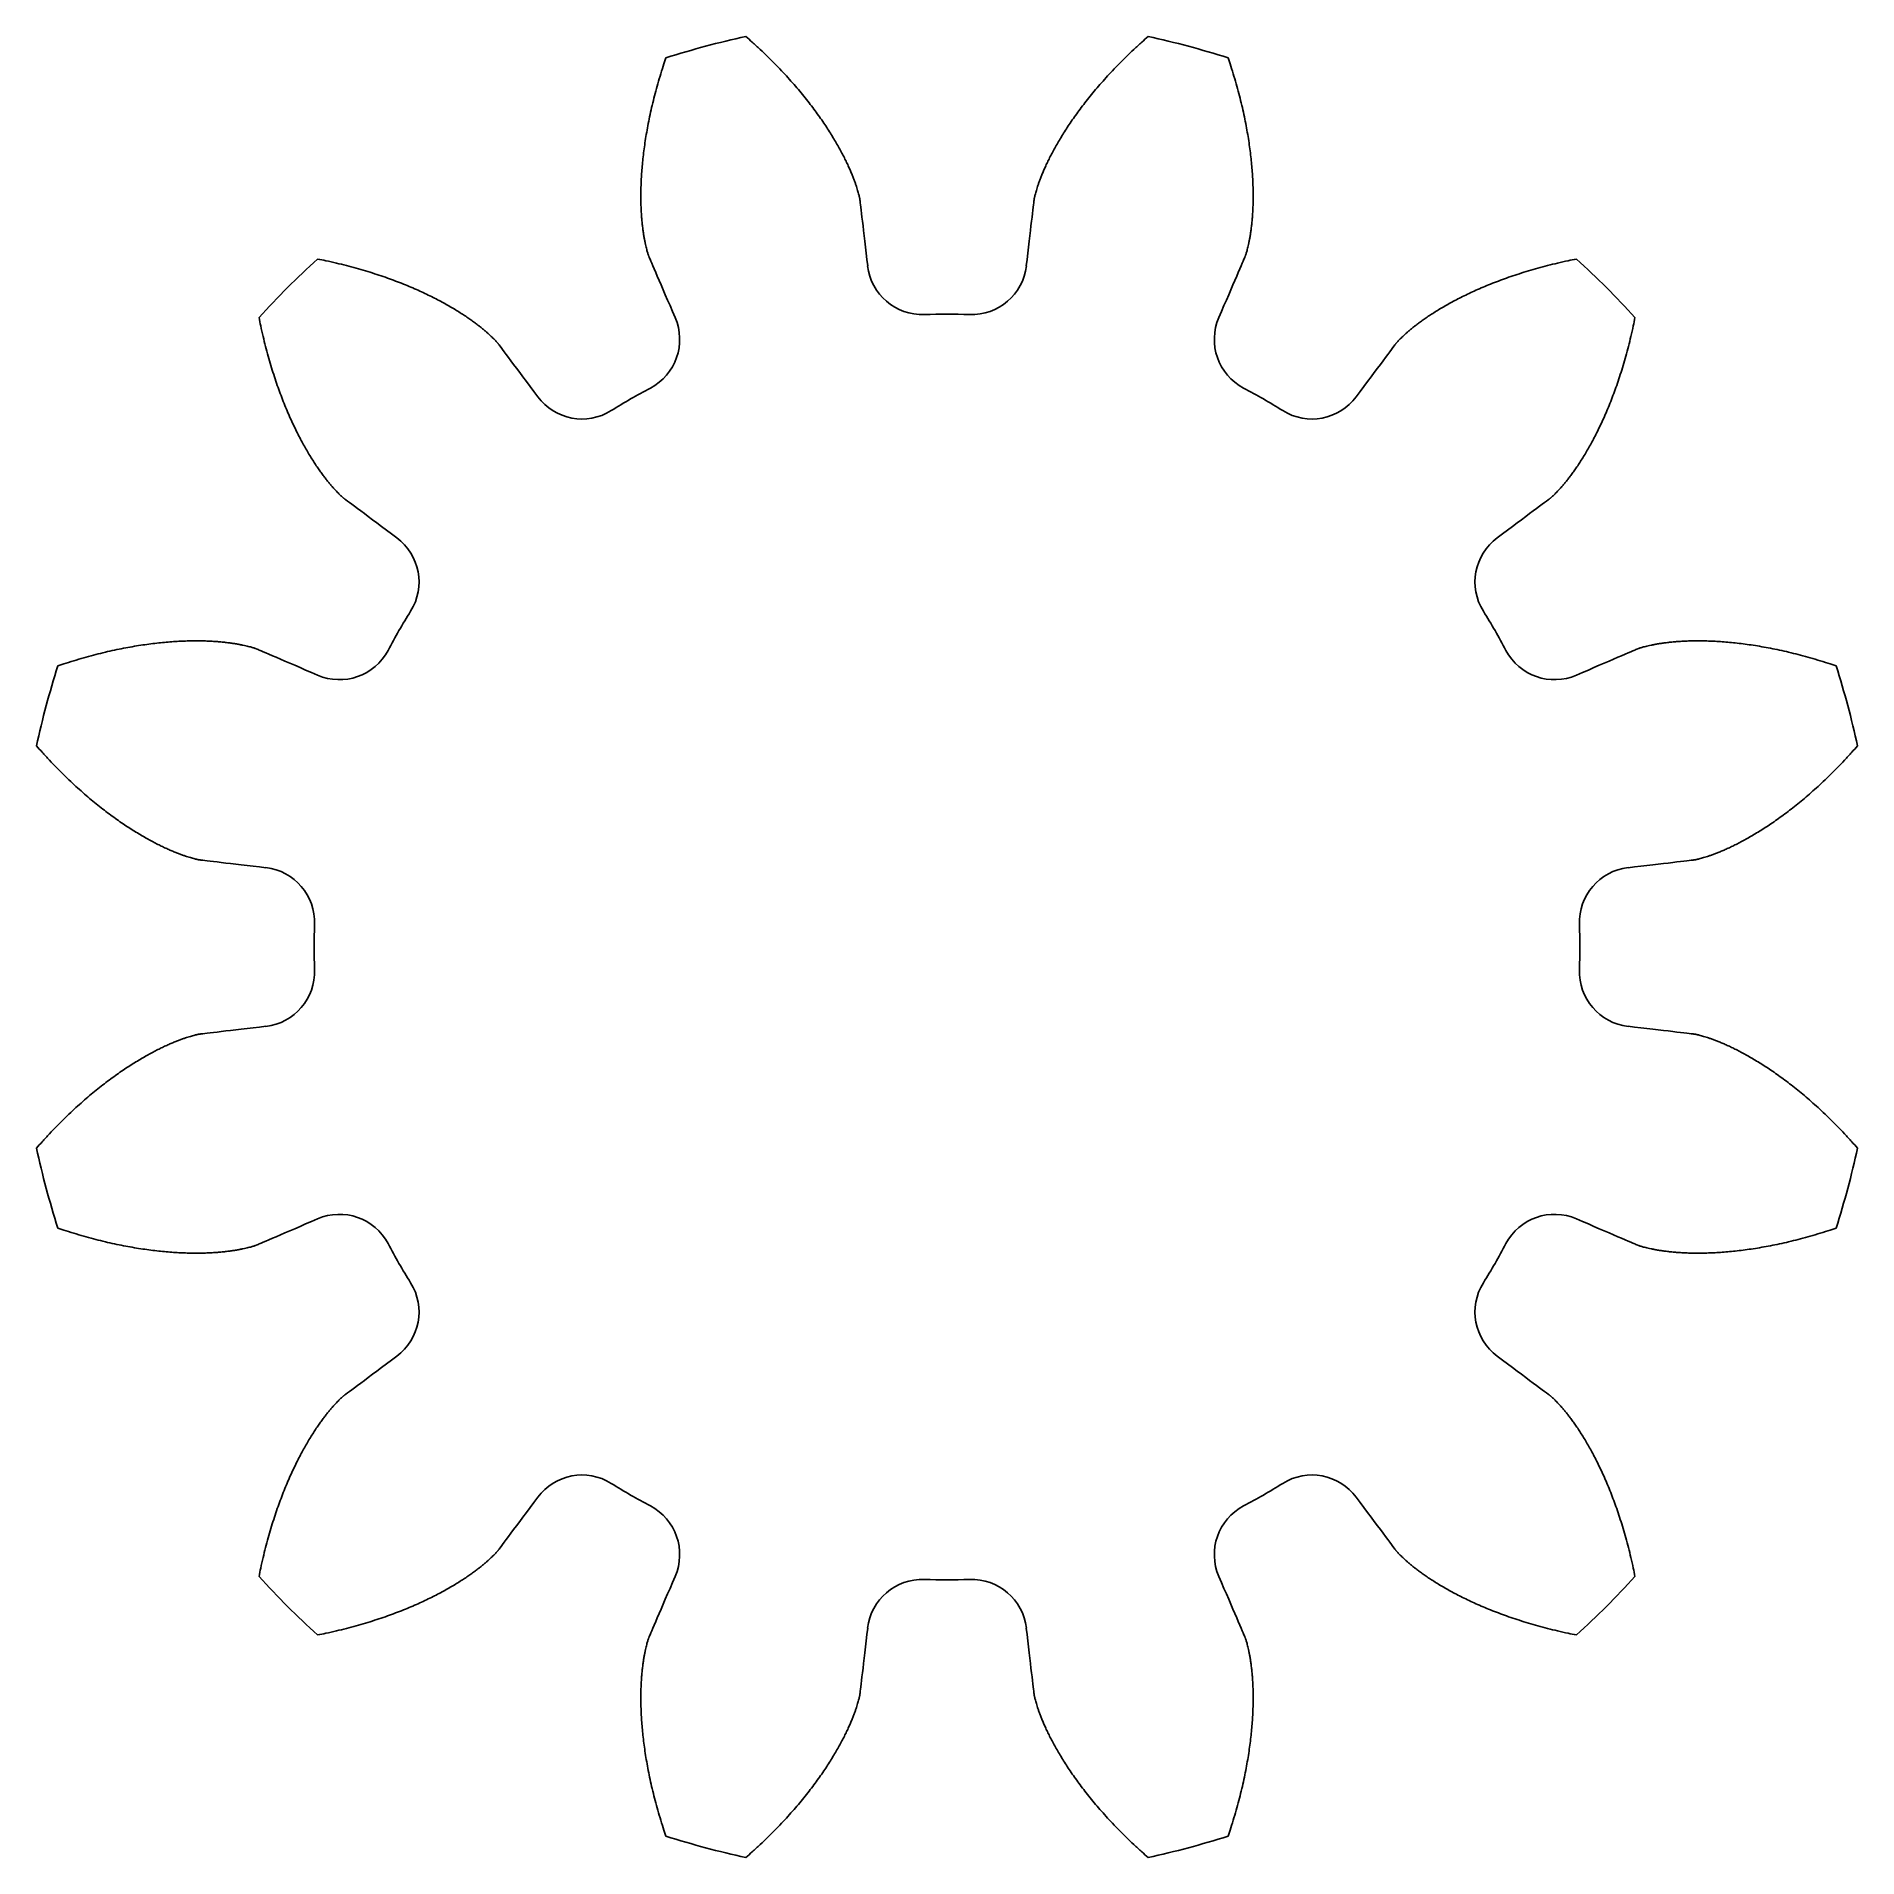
# Model space of a CAD drawing. Extents: x -22.8 to 22.8, y -22.8 to 22.8.
import ezdxf

# ---------------------------------------------------------------- set-up
doc = ezdxf.new("R2010")
doc.units = 0
doc.layers.add('MODELSKETCH_VISIBLE', color=7, linetype='CONTINUOUS')

msp = doc.modelspace()

# ---------------------------------------------------------------- linework, layer by layer
at = {"layer": 'MODELSKETCH_VISIBLE'}
for centre, radius, start, end in [((0, 0), 23.333, 102.4596, 107.5404), ((0, 0), 23.333, 72.4596, 77.5404), ((0, 0), 23.333, 132.4596, 137.5404), ((-0.614, 17.203), 1.381, 186.6249, 272.0427), ((0.614, 17.203), 1.381, 267.9573, 353.3751), ((0, 0), 23.333, 42.4596, 47.5404), ((-8.07, 15.205), 1.381, 297.9573, 23.3751), ((0, 0), 15.833, 87.9573, 92.0427), ((8.07, 15.205), 1.381, 156.6249, 242.0427), ((-9.133, 14.592), 1.381, 216.6249, 302.0427), ((0, 0), 15.833, 117.9573, 122.0427), ((0, 0), 15.833, 57.9573, 62.0427), ((9.133, 14.592), 1.381, 237.9573, 323.3751), ((-14.592, 9.133), 1.381, 327.9573, 53.3751), ((14.592, 9.133), 1.381, 126.6249, 212.0427), ((0, 0), 15.833, 147.9573, 152.0427), ((0, 0), 15.833, 27.9573, 32.0427), ((-15.205, 8.07), 1.381, 246.6249, 332.0427), ((15.205, 8.07), 1.381, 207.9573, 293.3751), ((0, 0), 23.333, 162.4596, 167.5404), ((0, 0), 23.333, 12.4596, 17.5404), ((-17.203, 0.614), 1.381, 357.9573, 83.3751), ((17.203, 0.614), 1.381, 96.6249, 182.0427), ((0, 0), 15.833, 177.9573, 182.0427), ((0, 0), 15.833, 357.9573, 2.0427), ((-17.203, -0.614), 1.381, 276.6249, 2.0427), ((17.203, -0.614), 1.381, 177.9573, 263.3751), ((0, 0), 23.333, 192.4596, 197.5404), ((0, 0), 23.333, 342.4596, 347.5404), ((-15.205, -8.07), 1.381, 27.9573, 113.3751), ((15.205, -8.07), 1.381, 66.6249, 152.0427), ((0, 0), 15.833, 207.9573, 212.0427), ((0, 0), 15.833, 327.9573, 332.0427), ((-14.592, -9.133), 1.381, 306.6249, 32.0427), ((14.592, -9.133), 1.381, 147.9573, 233.3751), ((-9.133, -14.592), 1.381, 57.9573, 143.3751), ((9.133, -14.592), 1.381, 36.6249, 122.0427), ((0, 0), 15.833, 237.9573, 242.0427), ((0, 0), 15.833, 297.9573, 302.0427), ((-8.07, -15.205), 1.381, 336.6249, 62.0427), ((8.07, -15.205), 1.381, 117.9573, 203.3751), ((0, 0), 23.333, 222.4596, 227.5404), ((-0.614, -17.203), 1.381, 87.9573, 173.3751), ((0, 0), 15.833, 267.9573, 272.0427), ((0.614, -17.203), 1.381, 6.6249, 92.0427), ((0, 0), 23.333, 312.4596, 317.5404), ((0, 0), 23.333, 252.4596, 257.5404), ((0, 0), 23.333, 282.4596, 287.5404)]:
    msp.add_arc(centre, radius, start, end, dxfattribs=at)
for points, knots in [([(-1.985, 17.044), (-2.087, 17.919), (-2.173, 18.662), (-2.177, 18.681), (-2.181, 18.702), (-2.185, 18.727), (-2.192, 18.761), (-2.201, 18.801), (-2.213, 18.848), (-2.228, 18.903), (-2.246, 18.964), (-2.268, 19.032), (-2.293, 19.107), (-2.322, 19.188), (-2.356, 19.276), (-2.394, 19.37), (-2.437, 19.47), (-2.485, 19.576), (-2.539, 19.688), (-2.598, 19.806), (-2.663, 19.929), (-2.734, 20.057), (-2.811, 20.19), (-2.895, 20.328), (-2.986, 20.471), (-3.084, 20.618), (-3.189, 20.77), (-3.301, 20.925), (-3.421, 21.084), (-3.549, 21.247), (-3.684, 21.412), (-3.828, 21.581), (-3.98, 21.753), (-4.141, 21.927), (-4.311, 22.103), (-4.489, 22.281), (-4.676, 22.46), (-4.858, 22.628), (-4.98, 22.736), (-5.034, 22.784)], [0.0374574, 0.0374574, 0.0374574, 0.0374574, 0.117327, 0.1245634, 0.1339054, 0.1449591, 0.1574928, 0.1713493, 0.186413, 0.2025939, 0.2198198, 0.2380309, 0.2571764, 0.2772129, 0.2981024, 0.3198114, 0.3423101, 0.3655716, 0.3895719, 0.4142886, 0.4397018, 0.4657928, 0.4925444, 0.5199407, 0.5479669, 0.5766091, 0.6058544, 0.6356906, 0.6661062, 0.6970903, 0.7286328, 0.7607238, 0.7933542, 0.8265153, 0.8601986, 0.8943962, 0.9291004, 0.964304, 0.9924917, 0.9924917, 0.9924917, 0.9924917]), ([(5.034, 22.784), (4.98, 22.736), (4.858, 22.628), (4.676, 22.46), (4.489, 22.281), (4.311, 22.103), (4.141, 21.927), (3.98, 21.753), (3.828, 21.581), (3.684, 21.412), (3.549, 21.247), (3.421, 21.084), (3.301, 20.925), (3.189, 20.77), (3.084, 20.618), (2.986, 20.471), (2.895, 20.328), (2.811, 20.19), (2.734, 20.057), (2.663, 19.929), (2.598, 19.806), (2.539, 19.688), (2.485, 19.576), (2.437, 19.47), (2.394, 19.37), (2.356, 19.276), (2.322, 19.188), (2.293, 19.107), (2.268, 19.032), (2.246, 18.964), (2.228, 18.903), (2.213, 18.848), (2.201, 18.801), (2.192, 18.761), (2.185, 18.727), (2.181, 18.702), (2.177, 18.681), (2.173, 18.662), (2.087, 17.919), (1.985, 17.044)], [0, 0, 0, 0, 0.0281877, 0.0633913, 0.0980956, 0.1322932, 0.1659765, 0.1991375, 0.2317679, 0.263859, 0.2954014, 0.3263856, 0.3568011, 0.3866373, 0.4158826, 0.4445248, 0.472551, 0.4999474, 0.526699, 0.5527899, 0.5782031, 0.6029199, 0.6269201, 0.6501817, 0.6726803, 0.6943893, 0.7152788, 0.7353153, 0.7544609, 0.7726719, 0.7898978, 0.8060788, 0.8211424, 0.8349989, 0.8475326, 0.8585863, 0.8679284, 0.8751647, 0.9550344, 0.9550344, 0.9550344, 0.9550344]), ([(-7.032, 22.248), (-7.055, 22.18), (-7.107, 22.026), (-7.181, 21.789), (-7.253, 21.54), (-7.318, 21.297), (-7.377, 21.06), (-7.429, 20.829), (-7.475, 20.604), (-7.515, 20.386), (-7.55, 20.174), (-7.579, 19.97), (-7.604, 19.772), (-7.623, 19.581), (-7.639, 19.398), (-7.65, 19.221), (-7.657, 19.052), (-7.66, 18.891), (-7.661, 18.737), (-7.658, 18.59), (-7.653, 18.451), (-7.645, 18.32), (-7.636, 18.196), (-7.624, 18.08), (-7.612, 17.972), (-7.598, 17.871), (-7.583, 17.779), (-7.568, 17.694), (-7.552, 17.616), (-7.537, 17.546), (-7.522, 17.484), (-7.507, 17.43), (-7.494, 17.383), (-7.482, 17.343), (-7.471, 17.311), (-7.463, 17.287), (-7.455, 17.267), (-7.449, 17.248), (-7.152, 16.562), (-6.803, 15.753)], [0, 0, 0, 0, 0.0281877, 0.0633913, 0.0980956, 0.1322932, 0.1659765, 0.1991375, 0.2317679, 0.263859, 0.2954014, 0.3263856, 0.3568011, 0.3866373, 0.4158826, 0.4445248, 0.472551, 0.4999474, 0.526699, 0.5527899, 0.5782031, 0.6029199, 0.6269201, 0.6501817, 0.6726803, 0.6943893, 0.7152788, 0.7353153, 0.7544609, 0.7726719, 0.7898978, 0.8060788, 0.8211424, 0.8349989, 0.8475326, 0.8585863, 0.8679284, 0.8751647, 0.9550344, 0.9550344, 0.9550344, 0.9550344]), ([(6.803, 15.753), (7.152, 16.562), (7.449, 17.248), (7.455, 17.267), (7.463, 17.287), (7.471, 17.311), (7.482, 17.343), (7.494, 17.383), (7.507, 17.43), (7.522, 17.484), (7.537, 17.546), (7.552, 17.616), (7.568, 17.694), (7.583, 17.779), (7.598, 17.871), (7.612, 17.972), (7.624, 18.08), (7.636, 18.196), (7.645, 18.32), (7.653, 18.451), (7.658, 18.59), (7.661, 18.737), (7.66, 18.891), (7.657, 19.052), (7.65, 19.221), (7.639, 19.398), (7.623, 19.581), (7.604, 19.772), (7.579, 19.97), (7.55, 20.174), (7.515, 20.386), (7.475, 20.604), (7.429, 20.829), (7.377, 21.06), (7.318, 21.297), (7.253, 21.54), (7.181, 21.789), (7.107, 22.026), (7.055, 22.18), (7.032, 22.248)], [0.0374574, 0.0374574, 0.0374574, 0.0374574, 0.117327, 0.1245634, 0.1339054, 0.1449591, 0.1574928, 0.1713493, 0.186413, 0.2025939, 0.2198198, 0.2380309, 0.2571764, 0.2772129, 0.2981024, 0.3198114, 0.3423101, 0.3655716, 0.3895719, 0.4142886, 0.4397018, 0.4657928, 0.4925444, 0.5199407, 0.5479669, 0.5766091, 0.6058544, 0.6356906, 0.6661062, 0.6970903, 0.7286328, 0.7607238, 0.7933542, 0.8265153, 0.8601986, 0.8943962, 0.9291004, 0.964304, 0.9924917, 0.9924917, 0.9924917, 0.9924917]), ([(-10.241, 13.768), (-10.767, 14.475), (-11.213, 15.075), (-11.226, 15.09), (-11.24, 15.106), (-11.256, 15.126), (-11.279, 15.151), (-11.307, 15.181), (-11.341, 15.216), (-11.381, 15.256), (-11.427, 15.3), (-11.48, 15.348), (-11.539, 15.401), (-11.605, 15.456), (-11.678, 15.515), (-11.758, 15.578), (-11.846, 15.643), (-11.941, 15.711), (-12.043, 15.781), (-12.153, 15.853), (-12.271, 15.927), (-12.396, 16.003), (-12.53, 16.08), (-12.672, 16.157), (-12.822, 16.235), (-12.98, 16.314), (-13.146, 16.393), (-13.321, 16.471), (-13.505, 16.549), (-13.697, 16.626), (-13.897, 16.702), (-14.106, 16.776), (-14.324, 16.848), (-14.55, 16.918), (-14.784, 16.986), (-15.028, 17.051), (-15.28, 17.113), (-15.521, 17.168), (-15.681, 17.2), (-15.752, 17.214)], [0.0374574, 0.0374574, 0.0374574, 0.0374574, 0.117327, 0.1245634, 0.1339054, 0.1449591, 0.1574928, 0.1713493, 0.186413, 0.2025939, 0.2198198, 0.2380309, 0.2571764, 0.2772129, 0.2981024, 0.3198114, 0.3423101, 0.3655716, 0.3895719, 0.4142886, 0.4397018, 0.4657928, 0.4925444, 0.5199407, 0.5479669, 0.5766091, 0.6058544, 0.6356906, 0.6661062, 0.6970903, 0.7286328, 0.7607238, 0.7933542, 0.8265153, 0.8601986, 0.8943962, 0.9291004, 0.964304, 0.9924917, 0.9924917, 0.9924917, 0.9924917]), ([(15.752, 17.214), (15.681, 17.2), (15.521, 17.168), (15.28, 17.113), (15.028, 17.051), (14.784, 16.986), (14.55, 16.918), (14.324, 16.848), (14.106, 16.776), (13.897, 16.702), (13.697, 16.626), (13.505, 16.549), (13.321, 16.471), (13.146, 16.393), (12.98, 16.314), (12.822, 16.235), (12.672, 16.157), (12.53, 16.08), (12.396, 16.003), (12.271, 15.927), (12.153, 15.853), (12.043, 15.781), (11.941, 15.711), (11.846, 15.643), (11.758, 15.578), (11.678, 15.515), (11.605, 15.456), (11.539, 15.401), (11.48, 15.348), (11.427, 15.3), (11.381, 15.256), (11.341, 15.216), (11.307, 15.181), (11.279, 15.151), (11.256, 15.126), (11.24, 15.106), (11.226, 15.09), (11.213, 15.075), (10.767, 14.475), (10.241, 13.768)], [0, 0, 0, 0, 0.0281877, 0.0633913, 0.0980956, 0.1322932, 0.1659765, 0.1991375, 0.2317679, 0.263859, 0.2954014, 0.3263856, 0.3568011, 0.3866373, 0.4158826, 0.4445248, 0.472551, 0.4999474, 0.526699, 0.5527899, 0.5782031, 0.6029199, 0.6269201, 0.6501817, 0.6726803, 0.6943893, 0.7152788, 0.7353153, 0.7544609, 0.7726719, 0.7898978, 0.8060788, 0.8211424, 0.8349989, 0.8475326, 0.8585863, 0.8679284, 0.8751647, 0.9550344, 0.9550344, 0.9550344, 0.9550344]), ([(-17.214, 15.752), (-17.2, 15.681), (-17.168, 15.521), (-17.113, 15.28), (-17.051, 15.028), (-16.986, 14.784), (-16.918, 14.55), (-16.848, 14.324), (-16.776, 14.106), (-16.702, 13.897), (-16.626, 13.697), (-16.549, 13.505), (-16.471, 13.321), (-16.393, 13.146), (-16.314, 12.98), (-16.235, 12.822), (-16.157, 12.672), (-16.08, 12.53), (-16.003, 12.396), (-15.927, 12.271), (-15.853, 12.153), (-15.781, 12.043), (-15.711, 11.941), (-15.643, 11.846), (-15.578, 11.758), (-15.515, 11.678), (-15.456, 11.605), (-15.401, 11.539), (-15.348, 11.48), (-15.3, 11.427), (-15.256, 11.381), (-15.216, 11.341), (-15.181, 11.307), (-15.151, 11.279), (-15.126, 11.256), (-15.106, 11.24), (-15.09, 11.226), (-15.075, 11.213), (-14.475, 10.767), (-13.768, 10.241)], [0, 0, 0, 0, 0.0281877, 0.0633913, 0.0980956, 0.1322932, 0.1659765, 0.1991375, 0.2317679, 0.263859, 0.2954014, 0.3263856, 0.3568011, 0.3866373, 0.4158826, 0.4445248, 0.472551, 0.4999474, 0.526699, 0.5527899, 0.5782031, 0.6029199, 0.6269201, 0.6501817, 0.6726803, 0.6943893, 0.7152788, 0.7353153, 0.7544609, 0.7726719, 0.7898978, 0.8060788, 0.8211424, 0.8349989, 0.8475326, 0.8585863, 0.8679284, 0.8751647, 0.9550344, 0.9550344, 0.9550344, 0.9550344]), ([(13.768, 10.241), (14.475, 10.767), (15.075, 11.213), (15.09, 11.226), (15.106, 11.24), (15.126, 11.256), (15.151, 11.279), (15.181, 11.307), (15.216, 11.341), (15.256, 11.381), (15.3, 11.427), (15.348, 11.48), (15.401, 11.539), (15.456, 11.605), (15.515, 11.678), (15.578, 11.758), (15.643, 11.846), (15.711, 11.941), (15.781, 12.043), (15.853, 12.153), (15.927, 12.271), (16.003, 12.396), (16.08, 12.53), (16.157, 12.672), (16.235, 12.822), (16.314, 12.98), (16.393, 13.146), (16.471, 13.321), (16.549, 13.505), (16.626, 13.697), (16.702, 13.897), (16.776, 14.106), (16.848, 14.324), (16.918, 14.55), (16.986, 14.784), (17.051, 15.028), (17.113, 15.28), (17.168, 15.521), (17.2, 15.681), (17.214, 15.752)], [0.0374574, 0.0374574, 0.0374574, 0.0374574, 0.117327, 0.1245634, 0.1339054, 0.1449591, 0.1574928, 0.1713493, 0.186413, 0.2025939, 0.2198198, 0.2380309, 0.2571764, 0.2772129, 0.2981024, 0.3198114, 0.3423101, 0.3655716, 0.3895719, 0.4142886, 0.4397018, 0.4657928, 0.4925444, 0.5199407, 0.5479669, 0.5766091, 0.6058544, 0.6356906, 0.6661062, 0.6970903, 0.7286328, 0.7607238, 0.7933542, 0.8265153, 0.8601986, 0.8943962, 0.9291004, 0.964304, 0.9924917, 0.9924917, 0.9924917, 0.9924917]), ([(-15.753, 6.803), (-16.562, 7.152), (-17.248, 7.449), (-17.267, 7.455), (-17.287, 7.463), (-17.311, 7.471), (-17.343, 7.482), (-17.383, 7.494), (-17.43, 7.507), (-17.484, 7.522), (-17.546, 7.537), (-17.616, 7.552), (-17.694, 7.568), (-17.779, 7.583), (-17.871, 7.598), (-17.972, 7.612), (-18.08, 7.624), (-18.196, 7.636), (-18.32, 7.645), (-18.451, 7.653), (-18.59, 7.658), (-18.737, 7.661), (-18.891, 7.66), (-19.052, 7.657), (-19.221, 7.65), (-19.398, 7.639), (-19.581, 7.623), (-19.772, 7.604), (-19.97, 7.579), (-20.174, 7.55), (-20.386, 7.515), (-20.604, 7.475), (-20.829, 7.429), (-21.06, 7.377), (-21.297, 7.318), (-21.54, 7.253), (-21.789, 7.181), (-22.026, 7.107), (-22.18, 7.055), (-22.248, 7.032)], [0.0374574, 0.0374574, 0.0374574, 0.0374574, 0.117327, 0.1245634, 0.1339054, 0.1449591, 0.1574928, 0.1713493, 0.186413, 0.2025939, 0.2198198, 0.2380309, 0.2571764, 0.2772129, 0.2981024, 0.3198114, 0.3423101, 0.3655716, 0.3895719, 0.4142886, 0.4397018, 0.4657928, 0.4925444, 0.5199407, 0.5479669, 0.5766091, 0.6058544, 0.6356906, 0.6661062, 0.6970903, 0.7286328, 0.7607238, 0.7933542, 0.8265153, 0.8601986, 0.8943962, 0.9291004, 0.964304, 0.9924917, 0.9924917, 0.9924917, 0.9924917]), ([(22.248, 7.032), (22.18, 7.055), (22.026, 7.107), (21.789, 7.181), (21.54, 7.253), (21.297, 7.318), (21.06, 7.377), (20.829, 7.429), (20.604, 7.475), (20.386, 7.515), (20.174, 7.55), (19.97, 7.579), (19.772, 7.604), (19.581, 7.623), (19.398, 7.639), (19.221, 7.65), (19.052, 7.657), (18.891, 7.66), (18.737, 7.661), (18.59, 7.658), (18.451, 7.653), (18.32, 7.645), (18.196, 7.636), (18.08, 7.624), (17.972, 7.612), (17.871, 7.598), (17.779, 7.583), (17.694, 7.568), (17.616, 7.552), (17.546, 7.537), (17.484, 7.522), (17.43, 7.507), (17.383, 7.494), (17.343, 7.482), (17.311, 7.471), (17.287, 7.463), (17.267, 7.455), (17.248, 7.449), (16.562, 7.152), (15.753, 6.803)], [0, 0, 0, 0, 0.0281877, 0.0633913, 0.0980956, 0.1322932, 0.1659765, 0.1991375, 0.2317679, 0.263859, 0.2954014, 0.3263856, 0.3568011, 0.3866373, 0.4158826, 0.4445248, 0.472551, 0.4999474, 0.526699, 0.5527899, 0.5782031, 0.6029199, 0.6269201, 0.6501817, 0.6726803, 0.6943893, 0.7152788, 0.7353153, 0.7544609, 0.7726719, 0.7898978, 0.8060788, 0.8211424, 0.8349989, 0.8475326, 0.8585863, 0.8679284, 0.8751647, 0.9550344, 0.9550344, 0.9550344, 0.9550344]), ([(-22.784, 5.034), (-22.736, 4.98), (-22.628, 4.858), (-22.46, 4.676), (-22.281, 4.489), (-22.103, 4.311), (-21.927, 4.141), (-21.753, 3.98), (-21.581, 3.828), (-21.412, 3.684), (-21.247, 3.549), (-21.084, 3.421), (-20.925, 3.301), (-20.77, 3.189), (-20.618, 3.084), (-20.471, 2.986), (-20.328, 2.895), (-20.19, 2.811), (-20.057, 2.734), (-19.929, 2.663), (-19.806, 2.598), (-19.688, 2.539), (-19.576, 2.485), (-19.47, 2.437), (-19.37, 2.394), (-19.276, 2.356), (-19.188, 2.322), (-19.107, 2.293), (-19.032, 2.268), (-18.964, 2.246), (-18.903, 2.228), (-18.848, 2.213), (-18.801, 2.201), (-18.761, 2.192), (-18.727, 2.185), (-18.702, 2.181), (-18.681, 2.177), (-18.662, 2.173), (-17.919, 2.087), (-17.044, 1.985)], [0, 0, 0, 0, 0.0281877, 0.0633913, 0.0980956, 0.1322932, 0.1659765, 0.1991375, 0.2317679, 0.263859, 0.2954014, 0.3263856, 0.3568011, 0.3866373, 0.4158826, 0.4445248, 0.472551, 0.4999474, 0.526699, 0.5527899, 0.5782031, 0.6029199, 0.6269201, 0.6501817, 0.6726803, 0.6943893, 0.7152788, 0.7353153, 0.7544609, 0.7726719, 0.7898978, 0.8060788, 0.8211424, 0.8349989, 0.8475326, 0.8585863, 0.8679284, 0.8751647, 0.9550344, 0.9550344, 0.9550344, 0.9550344]), ([(17.044, 1.985), (17.919, 2.087), (18.662, 2.173), (18.681, 2.177), (18.702, 2.181), (18.727, 2.185), (18.761, 2.192), (18.801, 2.201), (18.848, 2.213), (18.903, 2.228), (18.964, 2.246), (19.032, 2.268), (19.107, 2.293), (19.188, 2.322), (19.276, 2.356), (19.37, 2.394), (19.47, 2.437), (19.576, 2.485), (19.688, 2.539), (19.806, 2.598), (19.929, 2.663), (20.057, 2.734), (20.19, 2.811), (20.328, 2.895), (20.471, 2.986), (20.618, 3.084), (20.77, 3.189), (20.925, 3.301), (21.084, 3.421), (21.247, 3.549), (21.412, 3.684), (21.581, 3.828), (21.753, 3.98), (21.927, 4.141), (22.103, 4.311), (22.281, 4.489), (22.46, 4.676), (22.628, 4.858), (22.736, 4.98), (22.784, 5.034)], [0.0374574, 0.0374574, 0.0374574, 0.0374574, 0.117327, 0.1245634, 0.1339054, 0.1449591, 0.1574928, 0.1713493, 0.186413, 0.2025939, 0.2198198, 0.2380309, 0.2571764, 0.2772129, 0.2981024, 0.3198114, 0.3423101, 0.3655716, 0.3895719, 0.4142886, 0.4397018, 0.4657928, 0.4925444, 0.5199407, 0.5479669, 0.5766091, 0.6058544, 0.6356906, 0.6661062, 0.6970903, 0.7286328, 0.7607238, 0.7933542, 0.8265153, 0.8601986, 0.8943962, 0.9291004, 0.964304, 0.9924917, 0.9924917, 0.9924917, 0.9924917]), ([(-17.044, -1.985), (-17.919, -2.087), (-18.662, -2.173), (-18.681, -2.177), (-18.702, -2.181), (-18.727, -2.185), (-18.761, -2.192), (-18.801, -2.201), (-18.848, -2.213), (-18.903, -2.228), (-18.964, -2.246), (-19.032, -2.268), (-19.107, -2.293), (-19.188, -2.322), (-19.276, -2.356), (-19.37, -2.394), (-19.47, -2.437), (-19.576, -2.485), (-19.688, -2.539), (-19.806, -2.598), (-19.929, -2.663), (-20.057, -2.734), (-20.19, -2.811), (-20.328, -2.895), (-20.471, -2.986), (-20.618, -3.084), (-20.77, -3.189), (-20.925, -3.301), (-21.084, -3.421), (-21.247, -3.549), (-21.412, -3.684), (-21.581, -3.828), (-21.753, -3.98), (-21.927, -4.141), (-22.103, -4.311), (-22.281, -4.489), (-22.46, -4.676), (-22.628, -4.858), (-22.736, -4.98), (-22.784, -5.034)], [0.0374574, 0.0374574, 0.0374574, 0.0374574, 0.117327, 0.1245634, 0.1339054, 0.1449591, 0.1574928, 0.1713493, 0.186413, 0.2025939, 0.2198198, 0.2380309, 0.2571764, 0.2772129, 0.2981024, 0.3198114, 0.3423101, 0.3655716, 0.3895719, 0.4142886, 0.4397018, 0.4657928, 0.4925444, 0.5199407, 0.5479669, 0.5766091, 0.6058544, 0.6356906, 0.6661062, 0.6970903, 0.7286328, 0.7607238, 0.7933542, 0.8265153, 0.8601986, 0.8943962, 0.9291004, 0.964304, 0.9924917, 0.9924917, 0.9924917, 0.9924917]), ([(22.784, -5.034), (22.736, -4.98), (22.628, -4.858), (22.46, -4.676), (22.281, -4.489), (22.103, -4.311), (21.927, -4.141), (21.753, -3.98), (21.581, -3.828), (21.412, -3.684), (21.247, -3.549), (21.084, -3.421), (20.925, -3.301), (20.77, -3.189), (20.618, -3.084), (20.471, -2.986), (20.328, -2.895), (20.19, -2.811), (20.057, -2.734), (19.929, -2.663), (19.806, -2.598), (19.688, -2.539), (19.576, -2.485), (19.47, -2.437), (19.37, -2.394), (19.276, -2.356), (19.188, -2.322), (19.107, -2.293), (19.032, -2.268), (18.964, -2.246), (18.903, -2.228), (18.848, -2.213), (18.801, -2.201), (18.761, -2.192), (18.727, -2.185), (18.702, -2.181), (18.681, -2.177), (18.662, -2.173), (17.919, -2.087), (17.044, -1.985)], [0, 0, 0, 0, 0.0281877, 0.0633913, 0.0980956, 0.1322932, 0.1659765, 0.1991375, 0.2317679, 0.263859, 0.2954014, 0.3263856, 0.3568011, 0.3866373, 0.4158826, 0.4445248, 0.472551, 0.4999474, 0.526699, 0.5527899, 0.5782031, 0.6029199, 0.6269201, 0.6501817, 0.6726803, 0.6943893, 0.7152788, 0.7353153, 0.7544609, 0.7726719, 0.7898978, 0.8060788, 0.8211424, 0.8349989, 0.8475326, 0.8585863, 0.8679284, 0.8751647, 0.9550344, 0.9550344, 0.9550344, 0.9550344]), ([(-22.248, -7.032), (-22.18, -7.055), (-22.026, -7.107), (-21.789, -7.181), (-21.54, -7.253), (-21.297, -7.318), (-21.06, -7.377), (-20.829, -7.429), (-20.604, -7.475), (-20.386, -7.515), (-20.174, -7.55), (-19.97, -7.579), (-19.772, -7.604), (-19.581, -7.623), (-19.398, -7.639), (-19.221, -7.65), (-19.052, -7.657), (-18.891, -7.66), (-18.737, -7.661), (-18.59, -7.658), (-18.451, -7.653), (-18.32, -7.645), (-18.196, -7.636), (-18.08, -7.624), (-17.972, -7.612), (-17.871, -7.598), (-17.779, -7.583), (-17.694, -7.568), (-17.616, -7.552), (-17.546, -7.537), (-17.484, -7.522), (-17.43, -7.507), (-17.383, -7.494), (-17.343, -7.482), (-17.311, -7.471), (-17.287, -7.463), (-17.267, -7.455), (-17.248, -7.449), (-16.562, -7.152), (-15.753, -6.803)], [0, 0, 0, 0, 0.0281877, 0.0633913, 0.0980956, 0.1322932, 0.1659765, 0.1991375, 0.2317679, 0.263859, 0.2954014, 0.3263856, 0.3568011, 0.3866373, 0.4158826, 0.4445248, 0.472551, 0.4999474, 0.526699, 0.5527899, 0.5782031, 0.6029199, 0.6269201, 0.6501817, 0.6726803, 0.6943893, 0.7152788, 0.7353153, 0.7544609, 0.7726719, 0.7898978, 0.8060788, 0.8211424, 0.8349989, 0.8475326, 0.8585863, 0.8679284, 0.8751647, 0.9550344, 0.9550344, 0.9550344, 0.9550344]), ([(15.753, -6.803), (16.562, -7.152), (17.248, -7.449), (17.267, -7.455), (17.287, -7.463), (17.311, -7.471), (17.343, -7.482), (17.383, -7.494), (17.43, -7.507), (17.484, -7.522), (17.546, -7.537), (17.616, -7.552), (17.694, -7.568), (17.779, -7.583), (17.871, -7.598), (17.972, -7.612), (18.08, -7.624), (18.196, -7.636), (18.32, -7.645), (18.451, -7.653), (18.59, -7.658), (18.737, -7.661), (18.891, -7.66), (19.052, -7.657), (19.221, -7.65), (19.398, -7.639), (19.581, -7.623), (19.772, -7.604), (19.97, -7.579), (20.174, -7.55), (20.386, -7.515), (20.604, -7.475), (20.829, -7.429), (21.06, -7.377), (21.297, -7.318), (21.54, -7.253), (21.789, -7.181), (22.026, -7.107), (22.18, -7.055), (22.248, -7.032)], [0.0374574, 0.0374574, 0.0374574, 0.0374574, 0.117327, 0.1245634, 0.1339054, 0.1449591, 0.1574928, 0.1713493, 0.186413, 0.2025939, 0.2198198, 0.2380309, 0.2571764, 0.2772129, 0.2981024, 0.3198114, 0.3423101, 0.3655716, 0.3895719, 0.4142886, 0.4397018, 0.4657928, 0.4925444, 0.5199407, 0.5479669, 0.5766091, 0.6058544, 0.6356906, 0.6661062, 0.6970903, 0.7286328, 0.7607238, 0.7933542, 0.8265153, 0.8601986, 0.8943962, 0.9291004, 0.964304, 0.9924917, 0.9924917, 0.9924917, 0.9924917]), ([(-13.768, -10.241), (-14.475, -10.767), (-15.075, -11.213), (-15.09, -11.226), (-15.106, -11.24), (-15.126, -11.256), (-15.151, -11.279), (-15.181, -11.307), (-15.216, -11.341), (-15.256, -11.381), (-15.3, -11.427), (-15.348, -11.48), (-15.401, -11.539), (-15.456, -11.605), (-15.515, -11.678), (-15.578, -11.758), (-15.643, -11.846), (-15.711, -11.941), (-15.781, -12.043), (-15.853, -12.153), (-15.927, -12.271), (-16.003, -12.396), (-16.08, -12.53), (-16.157, -12.672), (-16.235, -12.822), (-16.314, -12.98), (-16.393, -13.146), (-16.471, -13.321), (-16.549, -13.505), (-16.626, -13.697), (-16.702, -13.897), (-16.776, -14.106), (-16.848, -14.324), (-16.918, -14.55), (-16.986, -14.784), (-17.051, -15.028), (-17.113, -15.28), (-17.168, -15.521), (-17.2, -15.681), (-17.214, -15.752)], [0.0374574, 0.0374574, 0.0374574, 0.0374574, 0.117327, 0.1245634, 0.1339054, 0.1449591, 0.1574928, 0.1713493, 0.186413, 0.2025939, 0.2198198, 0.2380309, 0.2571764, 0.2772129, 0.2981024, 0.3198114, 0.3423101, 0.3655716, 0.3895719, 0.4142886, 0.4397018, 0.4657928, 0.4925444, 0.5199407, 0.5479669, 0.5766091, 0.6058544, 0.6356906, 0.6661062, 0.6970903, 0.7286328, 0.7607238, 0.7933542, 0.8265153, 0.8601986, 0.8943962, 0.9291004, 0.964304, 0.9924917, 0.9924917, 0.9924917, 0.9924917]), ([(17.214, -15.752), (17.2, -15.681), (17.168, -15.521), (17.113, -15.28), (17.051, -15.028), (16.986, -14.784), (16.918, -14.55), (16.848, -14.324), (16.776, -14.106), (16.702, -13.897), (16.626, -13.697), (16.549, -13.505), (16.471, -13.321), (16.393, -13.146), (16.314, -12.98), (16.235, -12.822), (16.157, -12.672), (16.08, -12.53), (16.003, -12.396), (15.927, -12.271), (15.853, -12.153), (15.781, -12.043), (15.711, -11.941), (15.643, -11.846), (15.578, -11.758), (15.515, -11.678), (15.456, -11.605), (15.401, -11.539), (15.348, -11.48), (15.3, -11.427), (15.256, -11.381), (15.216, -11.341), (15.181, -11.307), (15.151, -11.279), (15.126, -11.256), (15.106, -11.24), (15.09, -11.226), (15.075, -11.213), (14.475, -10.767), (13.768, -10.241)], [0, 0, 0, 0, 0.0281877, 0.0633913, 0.0980956, 0.1322932, 0.1659765, 0.1991375, 0.2317679, 0.263859, 0.2954014, 0.3263856, 0.3568011, 0.3866373, 0.4158826, 0.4445248, 0.472551, 0.4999474, 0.526699, 0.5527899, 0.5782031, 0.6029199, 0.6269201, 0.6501817, 0.6726803, 0.6943893, 0.7152788, 0.7353153, 0.7544609, 0.7726719, 0.7898978, 0.8060788, 0.8211424, 0.8349989, 0.8475326, 0.8585863, 0.8679284, 0.8751647, 0.9550344, 0.9550344, 0.9550344, 0.9550344]), ([(-15.752, -17.214), (-15.681, -17.2), (-15.521, -17.168), (-15.28, -17.113), (-15.028, -17.051), (-14.784, -16.986), (-14.55, -16.918), (-14.324, -16.848), (-14.106, -16.776), (-13.897, -16.702), (-13.697, -16.626), (-13.505, -16.549), (-13.321, -16.471), (-13.146, -16.393), (-12.98, -16.314), (-12.822, -16.235), (-12.672, -16.157), (-12.53, -16.08), (-12.396, -16.003), (-12.271, -15.927), (-12.153, -15.853), (-12.043, -15.781), (-11.941, -15.711), (-11.846, -15.643), (-11.758, -15.578), (-11.678, -15.515), (-11.605, -15.456), (-11.539, -15.401), (-11.48, -15.348), (-11.427, -15.3), (-11.381, -15.256), (-11.341, -15.216), (-11.307, -15.181), (-11.279, -15.151), (-11.256, -15.126), (-11.24, -15.106), (-11.226, -15.09), (-11.213, -15.075), (-10.767, -14.475), (-10.241, -13.768)], [0, 0, 0, 0, 0.0281877, 0.0633913, 0.0980956, 0.1322932, 0.1659765, 0.1991375, 0.2317679, 0.263859, 0.2954014, 0.3263856, 0.3568011, 0.3866373, 0.4158826, 0.4445248, 0.472551, 0.4999474, 0.526699, 0.5527899, 0.5782031, 0.6029199, 0.6269201, 0.6501817, 0.6726803, 0.6943893, 0.7152788, 0.7353153, 0.7544609, 0.7726719, 0.7898978, 0.8060788, 0.8211424, 0.8349989, 0.8475326, 0.8585863, 0.8679284, 0.8751647, 0.9550344, 0.9550344, 0.9550344, 0.9550344]), ([(10.241, -13.768), (10.767, -14.475), (11.213, -15.075), (11.226, -15.09), (11.24, -15.106), (11.256, -15.126), (11.279, -15.151), (11.307, -15.181), (11.341, -15.216), (11.381, -15.256), (11.427, -15.3), (11.48, -15.348), (11.539, -15.401), (11.605, -15.456), (11.678, -15.515), (11.758, -15.578), (11.846, -15.643), (11.941, -15.711), (12.043, -15.781), (12.153, -15.853), (12.271, -15.927), (12.396, -16.003), (12.53, -16.08), (12.672, -16.157), (12.822, -16.235), (12.98, -16.314), (13.146, -16.393), (13.321, -16.471), (13.505, -16.549), (13.697, -16.626), (13.897, -16.702), (14.106, -16.776), (14.324, -16.848), (14.55, -16.918), (14.784, -16.986), (15.028, -17.051), (15.28, -17.113), (15.521, -17.168), (15.681, -17.2), (15.752, -17.214)], [0.0374574, 0.0374574, 0.0374574, 0.0374574, 0.117327, 0.1245634, 0.1339054, 0.1449591, 0.1574928, 0.1713493, 0.186413, 0.2025939, 0.2198198, 0.2380309, 0.2571764, 0.2772129, 0.2981024, 0.3198114, 0.3423101, 0.3655716, 0.3895719, 0.4142886, 0.4397018, 0.4657928, 0.4925444, 0.5199407, 0.5479669, 0.5766091, 0.6058544, 0.6356906, 0.6661062, 0.6970903, 0.7286328, 0.7607238, 0.7933542, 0.8265153, 0.8601986, 0.8943962, 0.9291004, 0.964304, 0.9924917, 0.9924917, 0.9924917, 0.9924917]), ([(-6.803, -15.753), (-7.152, -16.562), (-7.449, -17.248), (-7.455, -17.267), (-7.463, -17.287), (-7.471, -17.311), (-7.482, -17.343), (-7.494, -17.383), (-7.507, -17.43), (-7.522, -17.484), (-7.537, -17.546), (-7.552, -17.616), (-7.568, -17.694), (-7.583, -17.779), (-7.598, -17.871), (-7.612, -17.972), (-7.624, -18.08), (-7.636, -18.196), (-7.645, -18.32), (-7.653, -18.451), (-7.658, -18.59), (-7.661, -18.737), (-7.66, -18.891), (-7.657, -19.052), (-7.65, -19.221), (-7.639, -19.398), (-7.623, -19.581), (-7.604, -19.772), (-7.579, -19.97), (-7.55, -20.174), (-7.515, -20.386), (-7.475, -20.604), (-7.429, -20.829), (-7.377, -21.06), (-7.318, -21.297), (-7.253, -21.54), (-7.181, -21.789), (-7.107, -22.026), (-7.055, -22.18), (-7.032, -22.248)], [0.0374574, 0.0374574, 0.0374574, 0.0374574, 0.117327, 0.1245634, 0.1339054, 0.1449591, 0.1574928, 0.1713493, 0.186413, 0.2025939, 0.2198198, 0.2380309, 0.2571764, 0.2772129, 0.2981024, 0.3198114, 0.3423101, 0.3655716, 0.3895719, 0.4142886, 0.4397018, 0.4657928, 0.4925444, 0.5199407, 0.5479669, 0.5766091, 0.6058544, 0.6356906, 0.6661062, 0.6970903, 0.7286328, 0.7607238, 0.7933542, 0.8265153, 0.8601986, 0.8943962, 0.9291004, 0.964304, 0.9924917, 0.9924917, 0.9924917, 0.9924917]), ([(7.032, -22.248), (7.055, -22.18), (7.107, -22.026), (7.181, -21.789), (7.253, -21.54), (7.318, -21.297), (7.377, -21.06), (7.429, -20.829), (7.475, -20.604), (7.515, -20.386), (7.55, -20.174), (7.579, -19.97), (7.604, -19.772), (7.623, -19.581), (7.639, -19.398), (7.65, -19.221), (7.657, -19.052), (7.66, -18.891), (7.661, -18.737), (7.658, -18.59), (7.653, -18.451), (7.645, -18.32), (7.636, -18.196), (7.624, -18.08), (7.612, -17.972), (7.598, -17.871), (7.583, -17.779), (7.568, -17.694), (7.552, -17.616), (7.537, -17.546), (7.522, -17.484), (7.507, -17.43), (7.494, -17.383), (7.482, -17.343), (7.471, -17.311), (7.463, -17.287), (7.455, -17.267), (7.449, -17.248), (7.152, -16.562), (6.803, -15.753)], [0, 0, 0, 0, 0.0281877, 0.0633913, 0.0980956, 0.1322932, 0.1659765, 0.1991375, 0.2317679, 0.263859, 0.2954014, 0.3263856, 0.3568011, 0.3866373, 0.4158826, 0.4445248, 0.472551, 0.4999474, 0.526699, 0.5527899, 0.5782031, 0.6029199, 0.6269201, 0.6501817, 0.6726803, 0.6943893, 0.7152788, 0.7353153, 0.7544609, 0.7726719, 0.7898978, 0.8060788, 0.8211424, 0.8349989, 0.8475326, 0.8585863, 0.8679284, 0.8751647, 0.9550344, 0.9550344, 0.9550344, 0.9550344]), ([(-5.034, -22.784), (-4.98, -22.736), (-4.858, -22.628), (-4.676, -22.46), (-4.489, -22.281), (-4.311, -22.103), (-4.141, -21.927), (-3.98, -21.753), (-3.828, -21.581), (-3.684, -21.412), (-3.549, -21.247), (-3.421, -21.084), (-3.301, -20.925), (-3.189, -20.77), (-3.084, -20.618), (-2.986, -20.471), (-2.895, -20.328), (-2.811, -20.19), (-2.734, -20.057), (-2.663, -19.929), (-2.598, -19.806), (-2.539, -19.688), (-2.485, -19.576), (-2.437, -19.47), (-2.394, -19.37), (-2.356, -19.276), (-2.322, -19.188), (-2.293, -19.107), (-2.268, -19.032), (-2.246, -18.964), (-2.228, -18.903), (-2.213, -18.848), (-2.201, -18.801), (-2.192, -18.761), (-2.185, -18.727), (-2.181, -18.702), (-2.177, -18.681), (-2.173, -18.662), (-2.087, -17.919), (-1.985, -17.044)], [0, 0, 0, 0, 0.0281877, 0.0633913, 0.0980956, 0.1322932, 0.1659765, 0.1991375, 0.2317679, 0.263859, 0.2954014, 0.3263856, 0.3568011, 0.3866373, 0.4158826, 0.4445248, 0.472551, 0.4999474, 0.526699, 0.5527899, 0.5782031, 0.6029199, 0.6269201, 0.6501817, 0.6726803, 0.6943893, 0.7152788, 0.7353153, 0.7544609, 0.7726719, 0.7898978, 0.8060788, 0.8211424, 0.8349989, 0.8475326, 0.8585863, 0.8679284, 0.8751647, 0.9550344, 0.9550344, 0.9550344, 0.9550344]), ([(1.985, -17.044), (2.087, -17.919), (2.173, -18.662), (2.177, -18.681), (2.181, -18.702), (2.185, -18.727), (2.192, -18.761), (2.201, -18.801), (2.213, -18.848), (2.228, -18.903), (2.246, -18.964), (2.268, -19.032), (2.293, -19.107), (2.322, -19.188), (2.356, -19.276), (2.394, -19.37), (2.437, -19.47), (2.485, -19.576), (2.539, -19.688), (2.598, -19.806), (2.663, -19.929), (2.734, -20.057), (2.811, -20.19), (2.895, -20.328), (2.986, -20.471), (3.084, -20.618), (3.189, -20.77), (3.301, -20.925), (3.421, -21.084), (3.549, -21.247), (3.684, -21.412), (3.828, -21.581), (3.98, -21.753), (4.141, -21.927), (4.311, -22.103), (4.489, -22.281), (4.676, -22.46), (4.858, -22.628), (4.98, -22.736), (5.034, -22.784)], [0.0374574, 0.0374574, 0.0374574, 0.0374574, 0.117327, 0.1245634, 0.1339054, 0.1449591, 0.1574928, 0.1713493, 0.186413, 0.2025939, 0.2198198, 0.2380309, 0.2571764, 0.2772129, 0.2981024, 0.3198114, 0.3423101, 0.3655716, 0.3895719, 0.4142886, 0.4397018, 0.4657928, 0.4925444, 0.5199407, 0.5479669, 0.5766091, 0.6058544, 0.6356906, 0.6661062, 0.6970903, 0.7286328, 0.7607238, 0.7933542, 0.8265153, 0.8601986, 0.8943962, 0.9291004, 0.964304, 0.9924917, 0.9924917, 0.9924917, 0.9924917])]:
    msp.add_open_spline(points, degree=3, knots=knots, dxfattribs=at)

doc.saveas('drawing.dxf')
